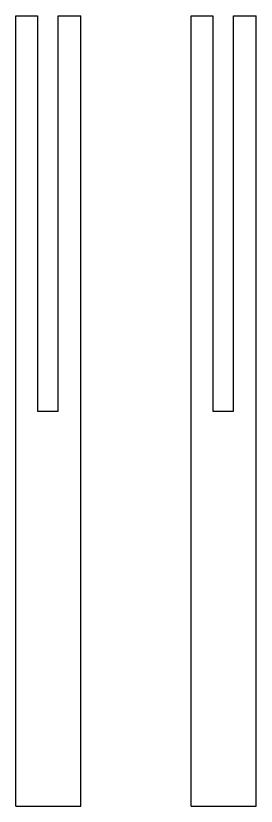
# Model space of a CAD drawing. Header units: millimetres. Extents: x 9580 to 14459, y 6196 to 7212.
# Drawn here: x 9709.8 to 9746.3, y 6725.3 to 6845.3 of the extents above; entities that cross this region are included whole.
import ezdxf

# ---------------------------------------------------------------- set-up
doc = ezdxf.new("R2010")
doc.units = ezdxf.units.MM

msp = doc.modelspace()

# ---------------------------------------------------------------- linework, layer by layer
for p, q in [((9709.8, 6725.29), (9709.8, 6845.29)), ((9709.8, 6845.29), (9713.1, 6845.29)), ((9713.1, 6845.29), (9713.1, 6785.29)), ((9716.25, 6785.29), (9716.25, 6845.29)), ((9716.25, 6845.29), (9719.7, 6845.29)), ((9719.7, 6725.29), (9719.7, 6845.29)), ((9736.45, 6725.29), (9736.45, 6845.29)), ((9736.45, 6845.29), (9739.75, 6845.29)), ((9739.75, 6845.29), (9739.75, 6785.29)), ((9742.9, 6785.29), (9742.9, 6845.29)), ((9742.9, 6845.29), (9746.35, 6845.29)), ((9746.35, 6725.29), (9746.35, 6845.29)), ((9713.1, 6785.29), (9716.25, 6785.29)), ((9739.75, 6785.29), (9742.9, 6785.29)), ((9709.8, 6725.29), (9709.8, 6725.29)), ((9709.8, 6725.29), (9719.7, 6725.29)), ((9736.45, 6725.29), (9736.45, 6725.29)), ((9736.45, 6725.29), (9746.35, 6725.29))]:
    msp.add_line(p, q)

doc.saveas('drawing.dxf')
